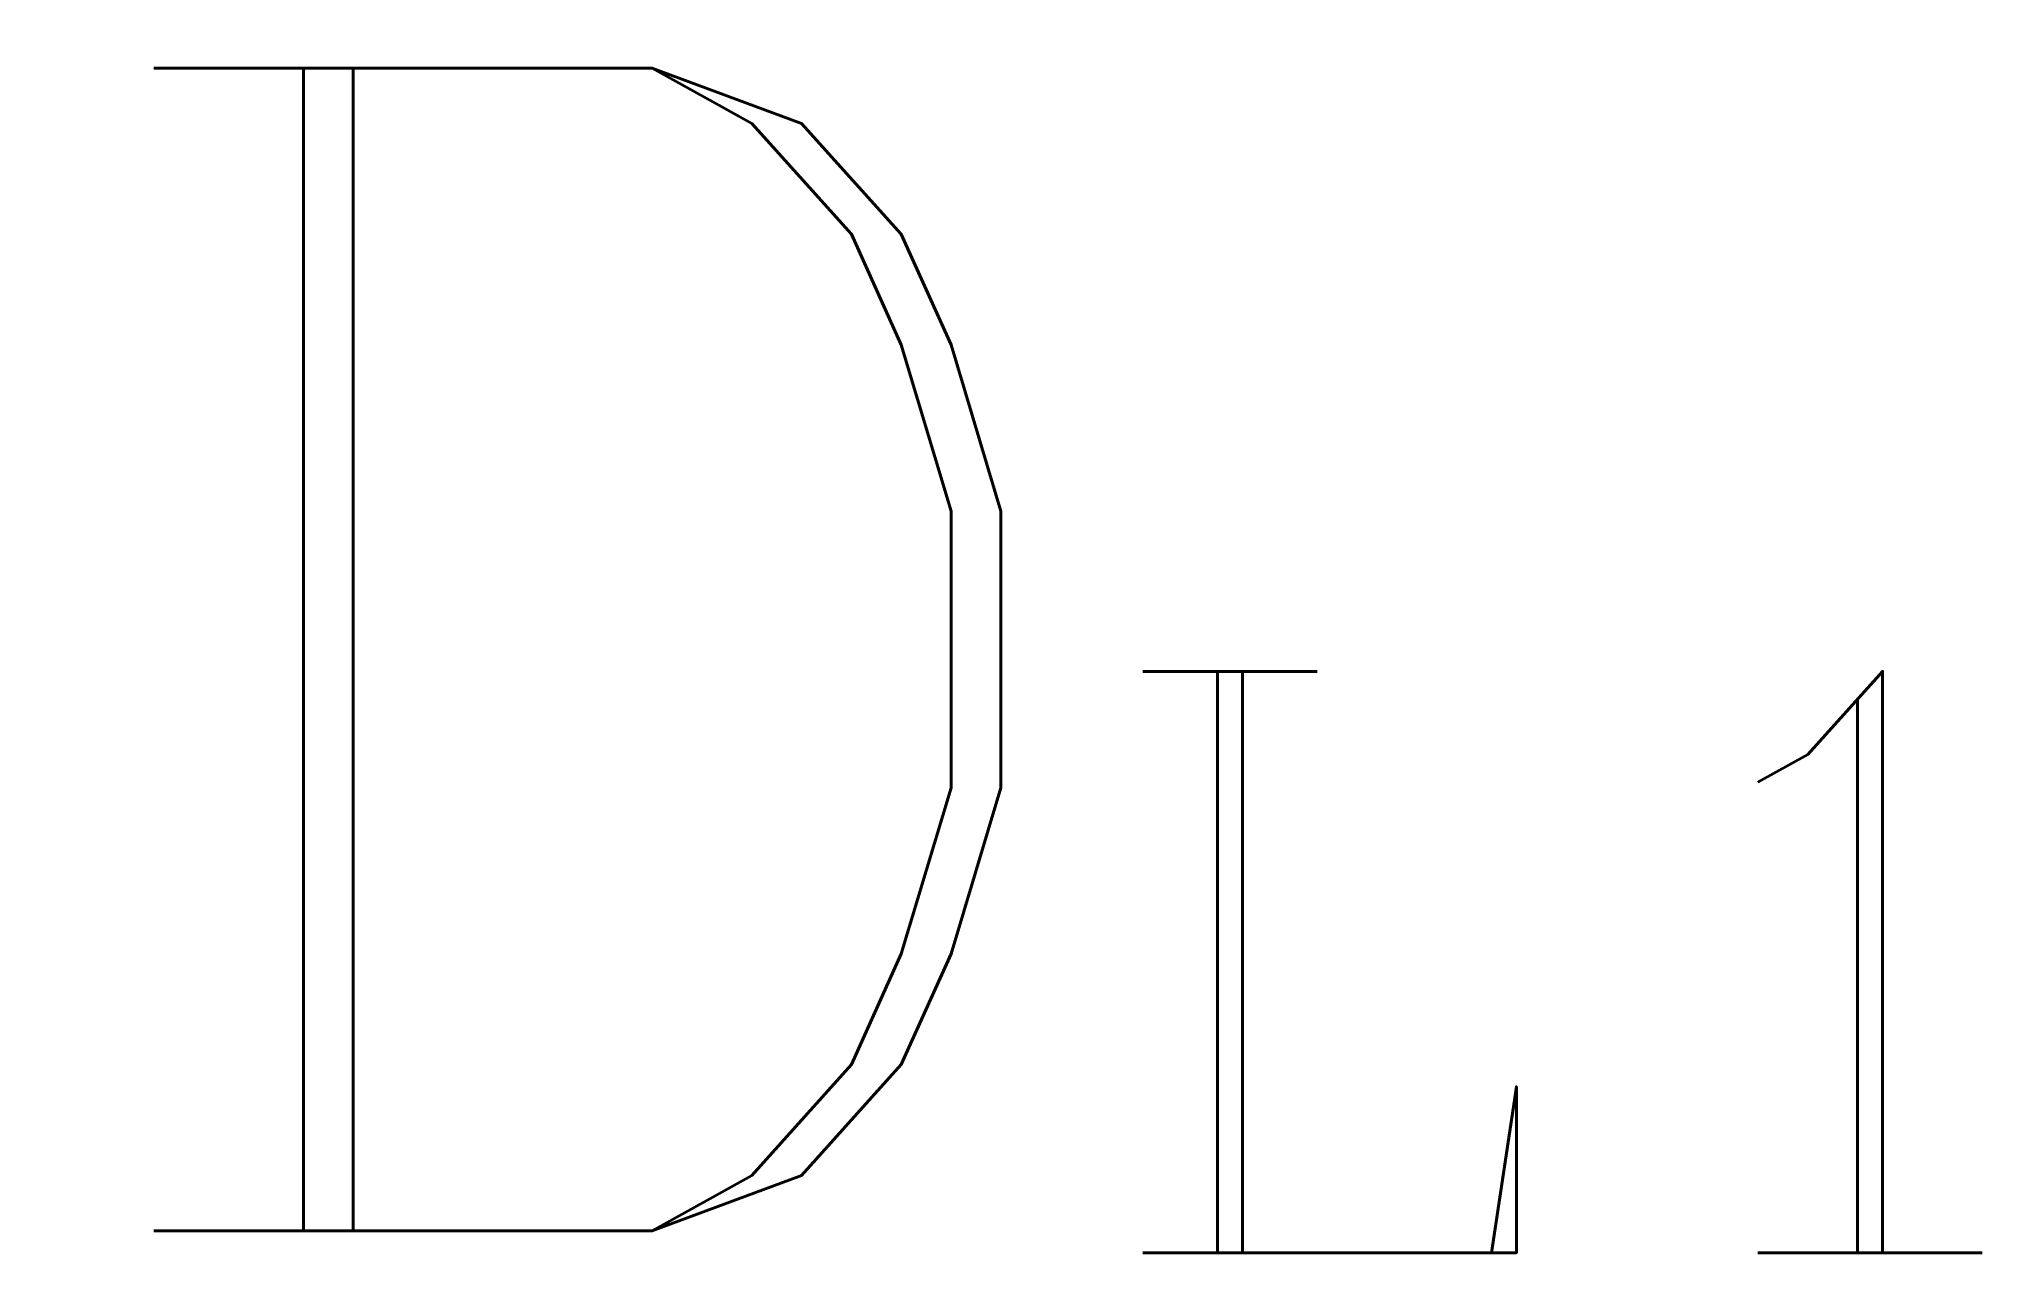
# Model space of a CAD drawing. Header units: inches. Extents: x -18.5 to 15.6, y -0.6 to 20.9.
import ezdxf

# ---------------------------------------------------------------- set-up
doc = ezdxf.new("R2010")
doc.units = ezdxf.units.IN
doc.header["$LTSCALE"] = 48
doc.header["$MEASUREMENT"] = 0
doc.styles.add('FSL12-1', font='complex.shx')

msp = doc.modelspace()

# ---------------------------------------------------------------- wipeouts: each hides what was drawn before it
msp.add_wipeout([(-18.497, -0.604), (14.021, -0.604), (14.021, 20.913), (-18.497, 20.913)])

# ---------------------------------------------------------------- next in the draw order: texts
at = {"linetype": 'Continuous', "insert": (-18.227, 20.4), "char_height": 20.4, "width": 1.13686837721616e-13, "attachment_point": 1, "style": 'FSL12-1'}
msp.add_mtext('D', dxfattribs=at)
at = {"linetype": 'Continuous', "char_height": 10.2, "attachment_point": 1, "style": 'FSL12-1'}
for s, insert in [('L', (0, 9.813)), ('1', (9.047, 9.813))]:
    msp.add_mtext(s, dxfattribs=dict(at, insert=insert))

doc.saveas('drawing.dxf')
